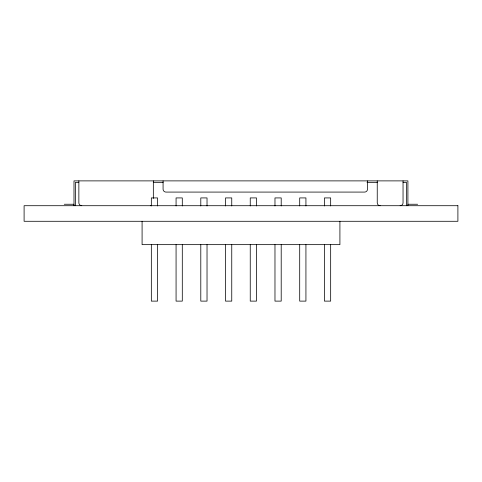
<?xml version="1.0" encoding="UTF-8"?>
<svg xmlns="http://www.w3.org/2000/svg" width="482" height="482" viewBox="0 0 482 482"><rect width="100%" height="100%" fill="white"/><g stroke="black" fill="none" stroke-linecap="round" stroke-linejoin="round"><path stroke-width="0.72" d="M78.861 182.347L75.451 182.347L75.451 205.712M153.336 182.347L163.145 182.347M366.995 182.347L377.436 182.347M403.042 182.347L406.453 182.347L406.453 205.712M64.257 204.248L73.993 204.248M407.911 204.248L417.647 204.248M407.911 205.712L407.911 180.883L73.993 180.883L73.993 205.712M403.042 180.883L403.042 202.789A2.922 2.922 0 0 1 400.12 205.712M377.243 180.883L377.243 202.789A2.922 2.922 0 0 0 380.165 205.712M367.507 180.883L367.507 189.161A2.922 2.922 0 0 1 364.591 192.083L165.989 192.083A2.922 2.922 0 0 1 163.073 189.161L163.073 180.883M339.912 221.286L339.912 244.651L142.088 244.651L142.088 221.286M330.664 205.953L330.664 197.921L324.428 197.921L324.428 205.953M330.664 244.651L330.664 301.117L324.428 301.117L324.428 244.651M305.931 205.953L305.931 197.921L299.702 197.921L299.702 205.953M305.931 244.651L305.931 301.117L299.702 301.117L299.702 244.651M281.205 205.953L281.205 197.921L274.975 197.921L274.975 205.953M281.205 244.651L281.205 301.117L274.975 301.117L274.975 244.651M256.478 205.953L256.478 197.921L250.248 197.921L250.248 205.953M256.478 244.651L256.478 301.117L250.248 301.117L250.248 244.651M231.752 205.953L231.752 197.921L225.522 197.921L225.522 205.953M231.752 244.651L231.752 301.117L225.522 301.117L225.522 244.651M207.025 205.953L207.025 197.921L200.795 197.921L200.795 205.953M207.025 244.651L207.025 301.117L200.795 301.117L200.795 244.651M182.298 205.953L182.298 197.921L176.069 197.921L176.069 205.953M182.298 244.651L182.298 301.117L176.069 301.117L176.069 244.651M157.572 205.953L157.572 197.921L151.336 197.921L151.336 205.953M157.572 244.651L157.572 301.117L151.336 301.117L151.336 244.651M153.336 180.883L153.336 198.409M78.861 180.883L78.861 202.789A2.922 2.922 0 0 0 81.783 205.712M151.42 205.531A2.922 2.922 0 0 1 150.414 205.712M457.9 205.712L24.1 205.712L24.1 221.286L457.9 221.286L457.9 205.712"/></g></svg>
